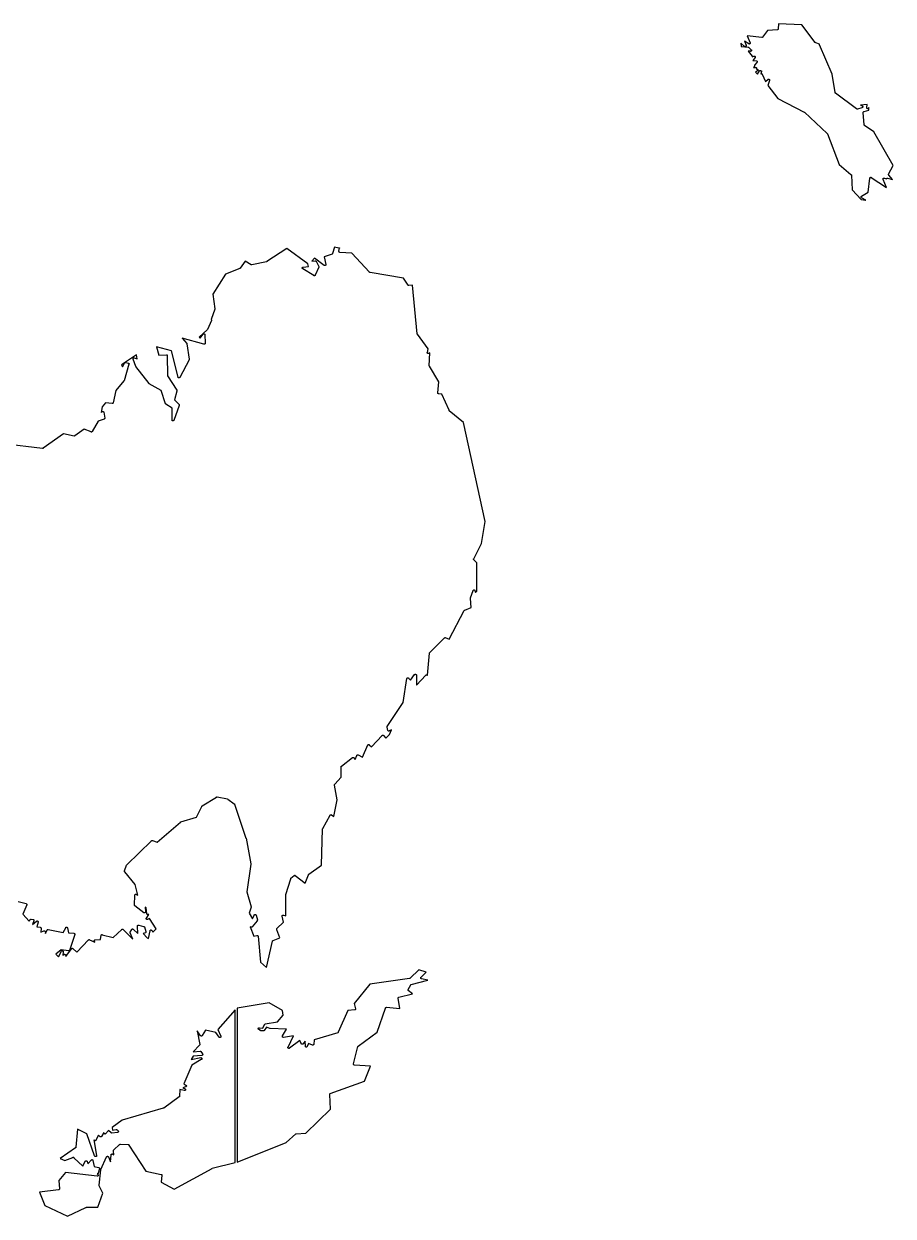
# Model space of a CAD drawing. Header units: metres. Extents: x 12 to 388, y 12 to 220.
# Drawn here: x 336 to 382, y 145.2 to 208.2 of the extents above; entities that cross this region are included whole.
import ezdxf

# ---------------------------------------------------------------- set-up
doc = ezdxf.new("R2010")
doc.units = ezdxf.units.M

msp = doc.modelspace()

# ---------------------------------------------------------------- linework, layer by layer
for points in [[(374.68, 206.43), (374.56, 206.27), (374.75, 206.25), (374.76, 206.25), (374.77, 206.25), (374.77, 206.24), (374.78, 206.24), (374.78, 206.23), (374.79, 206.23), (374.79, 206.22), (374.79, 206.21), (374.79, 206.2), (374.79, 206.19), (374.79, 206.18), (374.78, 206.17), (374.78, 206.16), (374.64, 206.03), (374.65, 206.02), (374.65, 206.01), (374.65, 206), (374.65, 205.99), (374.65, 205.98), (374.64, 205.97), (374.59, 205.91), (374.71, 205.91), (374.72, 205.91), (374.73, 205.91), (374.73, 205.9), (374.74, 205.9), (374.75, 205.89), (374.75, 205.88), (374.76, 205.87), (374.76, 205.86), (374.76, 205.85), (374.76, 205.84), (374.75, 205.84), (374.75, 205.83), (374.75, 205.82), (374.76, 205.82), (374.77, 205.82), (374.78, 205.82), (374.79, 205.82), (374.79, 205.81), (374.8, 205.81), (374.81, 205.81), (374.81, 205.8), (374.82, 205.8), (374.82, 205.79), (374.82, 205.78), (374.82, 205.77), (374.82, 205.76), (374.82, 205.75), (374.82, 205.74), (374.81, 205.74), (374.81, 205.73), (374.8, 205.73), (374.71, 205.65), (374.81, 205.55), (374.92, 205.72), (374.92, 205.73), (374.92, 205.74), (374.93, 205.74), (374.94, 205.74), (374.94, 205.75), (374.95, 205.75), (374.96, 205.75), (374.97, 205.75), (374.98, 205.75), (374.98, 205.74), (374.99, 205.74), (374.99, 205.73), (375, 205.73), (375, 205.72), (375.01, 205.72), (375.01, 205.71), (375.01, 205.7), (375.01, 205.69), (374.99, 205.57), (375, 205.57), (375.01, 205.58), (375.02, 205.58), (375.03, 205.57), (375.04, 205.57), (375.05, 205.57), (375.05, 205.56), (375.06, 205.56), (375.06, 205.55), (375.23, 205.17), (375.37, 205.28), (375.38, 205.29), (375.39, 205.29), (375.4, 205.29), (375.41, 205.29), (375.42, 205.28), (375.43, 205.28), (375.43, 205.27), (375.44, 205.27), (375.44, 205.26), (375.44, 205.25), (375.45, 205.25), (375.45, 205.24), (375.45, 205.23), (375.44, 205.22), (375.35, 204.95), (375.89, 204.26), (377.28, 203.54), (377.29, 203.54), (377.3, 203.54), (378.49, 202.41), (378.49, 202.4), (378.5, 202.4), (379.13, 200.77), (379.75, 200.25), (379.75, 200.24), (379.76, 200.24), (379.76, 200.23), (379.77, 200.22), (379.77, 200.21), (379.81, 199.43), (380.29, 198.92), (380.52, 198.89), (380.54, 198.89), (380.31, 199.01), (380.3, 199.02), (380.29, 199.03), (380.29, 199.04), (380.28, 199.05), (380.28, 199.06), (380.29, 199.07), (380.29, 199.08), (380.3, 199.09), (380.31, 199.1), (380.66, 199.31), (380.75, 200.05), (380.75, 200.06), (380.75, 200.07), (380.76, 200.07), (380.76, 200.08), (380.77, 200.09), (380.78, 200.09), (380.79, 200.1), (380.8, 200.1), (380.81, 200.1), (380.81, 200.09), (380.82, 200.09), (381.62, 199.56), (381.45, 199.99), (381.45, 200), (381.45, 200.01), (381.45, 200.02), (381.45, 200.03), (381.46, 200.04), (381.46, 200.05), (381.47, 200.05), (381.48, 200.06), (381.49, 200.06), (381.5, 200.06), (381.51, 200.06), (381.52, 200.06), (381.62, 200.01), (381.62, 200.02), (381.62, 200.03), (381.63, 200.03), (381.63, 200.04), (381.64, 200.04), (381.64, 200.05), (381.65, 200.05), (381.66, 200.05), (381.67, 200.05), (381.68, 200.05), (381.94, 199.99), (381.75, 200.21), (381.74, 200.22), (381.74, 200.23), (381.74, 200.24), (381.74, 200.25), (381.74, 200.26), (381.98, 200.72), (380.95, 202.51), (380.46, 202.84), (380.45, 202.85), (380.45, 202.86), (380.44, 202.86), (380.44, 202.87), (380.4, 203.52), (380.4, 203.53), (380.4, 203.54), (380.41, 203.55), (380.41, 203.56), (380.42, 203.56), (380.43, 203.57), (380.44, 203.57), (380.7, 203.65), (380.69, 203.78), (380.68, 203.75), (380.68, 203.74), (380.67, 203.74), (380.67, 203.73), (380.66, 203.73), (380.65, 203.73), (380.65, 203.72), (380.64, 203.72), (380.63, 203.72), (380.62, 203.72), (380.62, 203.73), (380.61, 203.73), (380.6, 203.73), (380.6, 203.74), (380.59, 203.74), (380.59, 203.75), (380.59, 203.76), (380.59, 203.77), (380.59, 203.78), (380.6, 203.95), (380.26, 203.91), (380.34, 203.87), (380.35, 203.86), (380.36, 203.85), (380.37, 203.84), (380.37, 203.83), (380.37, 203.82), (380.37, 203.81), (380.37, 203.8), (380.36, 203.8), (380.36, 203.79), (380.36, 203.78), (380.35, 203.78), (380.34, 203.78), (380.34, 203.77), (380.33, 203.77), (380.09, 203.7), (380.08, 203.7), (380.07, 203.7), (380.06, 203.7), (380.06, 203.71), (380.05, 203.71), (378.93, 204.55), (378.92, 204.55), (378.92, 204.56), (378.92, 204.57), (378.91, 204.57), (378.91, 204.58), (378.76, 205.55), (378.09, 207.1), (378.09, 207.11), (378.09, 207.12), (378.09, 207.13), (377.89, 207.2), (377.88, 207.21), (377.87, 207.21), (377.87, 207.22), (377.86, 207.22), (377.15, 208.15), (375.91, 208.21), (375.9, 207.94), (375.9, 207.93), (375.9, 207.92), (375.89, 207.91), (375.89, 207.9), (375.88, 207.9), (375.87, 207.9), (375.87, 207.89), (375.86, 207.89), (375.33, 207.85), (375.08, 207.5), (375.07, 207.5), (375.07, 207.49), (375.06, 207.49), (375.05, 207.49), (375.05, 207.48), (375.04, 207.48), (375.03, 207.48), (374.26, 207.57), (374.42, 207.21), (374.42, 207.2), (374.42, 207.19), (374.42, 207.18), (374.42, 207.17), (374.41, 207.17), (374.41, 207.16), (374.4, 207.15), (374.39, 207.15), (374.38, 207.14), (374.37, 207.14), (374.36, 207.14), (374.35, 207.15), (374.12, 207.3), (374.2, 207.08), (374.2, 207.07), (374.2, 207.06), (374.2, 207.05), (374.2, 207.04), (374.2, 207.03), (374.19, 207.03), (374.19, 207.02), (374.18, 207.02), (374.17, 207.02), (374.17, 207.01), (374.16, 207.01), (374.15, 207.01), (374.14, 207.01), (374.13, 207.02), (374.12, 207.02), (373.93, 207.18), (373.94, 207.02), (374.31, 206.98), (374.32, 206.98), (374.33, 206.97), (374.34, 206.97), (374.48, 206.84), (374.48, 206.83), (374.49, 206.83), (374.49, 206.82), (374.49, 206.81), (374.49, 206.8), (374.49, 206.79), (374.49, 206.78), (374.48, 206.78), (374.48, 206.77), (374.47, 206.77), (374.47, 206.76), (374.46, 206.76), (374.45, 206.76), (374.45, 206.75), (374.44, 206.75), (374.44, 206.76), (374.31, 206.77), (374.52, 206.51), (374.52, 206.5), (374.53, 206.5), (374.53, 206.49), (374.53, 206.48), (374.53, 206.47), (374.53, 206.46), (374.61, 206.5), (374.61, 206.51), (374.62, 206.51), (374.63, 206.51), (374.64, 206.51), (374.65, 206.51), (374.66, 206.51), (374.66, 206.5), (374.67, 206.5), (374.68, 206.49), (374.68, 206.48), (374.69, 206.47), (374.69, 206.46), (374.69, 206.45), (374.68, 206.45), (374.68, 206.44), (374.68, 206.43)], [(354.03, 152.31), (354.35, 153.11), (353.49, 153.17), (353.48, 153.17), (353.47, 153.18), (353.46, 153.18), (353.46, 153.19), (353.45, 153.19), (353.45, 153.2), (353.45, 153.21), (353.44, 153.21), (353.44, 153.22), (353.44, 153.23), (353.45, 153.23), (353.68, 154.14), (353.68, 154.15), (353.69, 154.15), (353.69, 154.16), (353.7, 154.17), (354.69, 154.9), (355.14, 156.18), (355.14, 156.19), (355.15, 156.19), (355.15, 156.2), (355.16, 156.2), (355.16, 156.21), (355.17, 156.21), (355.18, 156.22), (355.19, 156.22), (355.89, 156.16), (355.81, 156.7), (355.81, 156.71), (355.81, 156.72), (355.81, 156.73), (355.82, 156.73), (355.82, 156.74), (355.83, 156.74), (355.83, 156.75), (355.84, 156.75), (355.85, 156.75), (356.57, 156.93), (356.34, 157.11), (356.33, 157.12), (356.33, 157.13), (356.33, 157.14), (356.33, 157.15), (356.33, 157.16), (356.33, 157.17), (356.47, 157.41), (356.48, 157.41), (356.48, 157.42), (356.49, 157.42), (356.5, 157.43), (357.37, 157.65), (357.04, 157.73), (357.03, 157.73), (357.02, 157.73), (357.02, 157.74), (357.01, 157.74), (357.01, 157.75), (357, 157.76), (357, 157.77), (357, 157.78), (357, 157.79), (357, 157.8), (357.01, 157.8), (357.01, 157.81), (357.02, 157.81), (357.29, 158.07), (356.9, 158.2), (356.44, 157.76), (356.43, 157.75), (356.42, 157.75), (356.42, 157.74), (356.41, 157.74), (354.31, 157.44), (353.48, 156.42), (353.56, 156.14), (353.56, 156.13), (353.56, 156.12), (353.56, 156.11), (353.55, 156.11), (353.55, 156.1), (353.54, 156.09), (353.53, 156.09), (353.53, 156.08), (353.52, 156.08), (353.51, 156.08), (353.15, 156.05), (352.64, 154.9), (352.64, 154.89), (352.63, 154.89), (352.63, 154.88), (352.62, 154.88), (352.62, 154.87), (352.61, 154.87), (351.36, 154.5), (351.34, 154.26), (351.34, 154.25), (351.33, 154.24), (351.33, 154.23), (351.32, 154.23), (351.32, 154.22), (351.31, 154.22), (351.3, 154.22), (351.29, 154.22), (351.28, 154.22), (351.27, 154.22), (351.06, 154.31), (350.99, 154.15), (350.99, 154.14), (350.98, 154.14), (350.98, 154.13), (350.97, 154.13), (350.96, 154.12), (350.95, 154.12), (350.94, 154.12), (350.93, 154.12), (350.93, 154.13), (350.92, 154.13), (350.91, 154.13), (350.91, 154.14), (350.9, 154.14), (350.9, 154.15), (350.9, 154.16), (350.9, 154.17), (350.89, 154.43), (350.76, 154.28), (350.75, 154.28), (350.75, 154.27), (350.74, 154.27), (350.73, 154.27), (350.72, 154.27), (350.71, 154.27), (350.7, 154.27), (350.7, 154.28), (350.69, 154.28), (350.69, 154.29), (350.68, 154.29), (350.68, 154.3), (350.6, 154.47), (350.06, 154.06), (350.05, 154.05), (350.04, 154.05), (350.03, 154.05), (350.02, 154.05), (350.01, 154.05), (350.01, 154.06), (350, 154.06), (349.99, 154.07), (349.99, 154.08), (349.98, 154.08), (349.98, 154.09), (349.98, 154.1), (349.98, 154.11), (349.98, 154.12), (349.99, 154.12), (350.27, 154.71), (349.74, 154.63), (349.73, 154.63), (349.72, 154.63), (349.71, 154.64), (349.7, 154.64), (349.7, 154.65), (349.69, 154.66), (349.69, 154.67), (349.69, 154.68), (349.69, 154.69), (349.69, 154.7), (349.69, 154.71), (349.91, 155.07), (349.04, 155.1), (349.03, 155.1), (349.02, 155.1), (348.85, 155.17), (348.73, 155), (348.73, 154.99), (348.72, 154.99), (348.72, 154.98), (348.71, 154.98), (348.7, 154.98), (348.69, 154.98), (348.68, 154.98), (348.54, 154.98), (348.53, 154.98), (348.53, 154.99), (348.52, 154.99), (348.44, 155.05), (348.43, 155.05), (348.42, 155.06), (348.42, 155.07), (348.41, 155.08), (348.41, 155.09), (348.41, 155.1), (348.42, 155.1), (348.42, 155.11), (348.42, 155.12), (348.43, 155.12), (348.43, 155.13), (348.44, 155.13), (348.44, 155.14), (348.45, 155.14), (348.46, 155.14), (348.47, 155.14), (348.65, 155.11), (348.74, 155.31), (348.74, 155.32), (348.75, 155.32), (348.75, 155.33), (348.76, 155.33), (348.77, 155.33), (348.77, 155.34), (349.43, 155.45), (349.72, 155.81), (349.7, 156.05), (348.98, 156.45), (347.29, 156.18), (347.3, 148.04), (349.88, 149.07), (350.39, 149.53), (350.4, 149.53), (350.4, 149.54), (350.41, 149.54), (350.42, 149.54), (350.92, 149.56), (352.23, 150.83), (352.19, 151.61), (352.19, 151.62), (352.19, 151.63), (352.19, 151.64), (352.2, 151.64), (352.2, 151.65), (352.21, 151.65), (352.22, 151.65), (352.22, 151.66), (354.03, 152.31)], [(338.21, 147.49), (337.86, 147.06), (337.9, 146.63), (337.9, 146.62), (337.9, 146.61), (337.89, 146.61), (337.89, 146.6), (337.89, 146.59), (337.88, 146.59), (337.87, 146.58), (337.86, 146.58), (337.85, 146.58), (336.84, 146.45), (337.12, 145.75), (338.32, 145.18), (339.3, 145.64), (339.31, 145.64), (339.31, 145.65), (339.32, 145.65), (339.92, 145.66), (340.2, 146.39), (340, 146.79), (340, 146.8), (340, 146.81), (340.08, 147.62), (340.08, 147.63), (340.08, 147.64), (340.39, 148.32), (340.4, 148.32), (340.4, 148.33), (340.41, 148.34), (340.42, 148.34), (340.42, 148.35), (340.43, 148.35), (340.44, 148.35), (340.45, 148.35), (340.46, 148.35), (340.46, 148.34), (340.47, 148.34), (340.48, 148.33), (340.48, 148.32), (340.49, 148.32), (340.6, 148.05), (340.64, 148.43), (340.64, 148.44), (340.64, 148.45), (340.65, 148.45), (340.65, 148.46), (340.66, 148.46), (340.67, 148.47), (340.68, 148.47), (340.69, 148.47), (340.7, 148.47), (340.71, 148.47), (340.78, 148.43), (340.76, 148.64), (340.76, 148.65), (340.76, 148.66), (340.77, 148.67), (340.77, 148.68), (340.78, 148.68), (341.08, 148.97), (341.09, 148.97), (341.09, 148.98), (341.1, 148.98), (341.11, 148.98), (341.12, 148.98), (341.53, 148.96), (341.54, 148.96), (341.55, 148.96), (341.56, 148.96), (341.56, 148.95), (341.57, 148.95), (341.57, 148.94), (342.47, 147.55), (343.28, 147.39), (343.29, 147.39), (343.3, 147.39), (343.31, 147.38), (343.32, 147.37), (343.32, 147.36), (343.32, 147.35), (343.33, 147.35), (343.33, 147.34), (343.32, 147.34), (343.27, 146.98), (343.97, 146.6), (345.97, 147.7), (345.98, 147.71), (347.19, 148.01), (347.19, 156.09), (346.27, 155.05), (346.43, 154.69), (346.43, 154.68), (346.43, 154.67), (346.43, 154.66), (346.43, 154.65), (346.43, 154.64), (346.42, 154.64), (346.42, 154.63), (346.41, 154.63), (346.4, 154.62), (346.39, 154.62), (346.38, 154.62), (346.37, 154.62), (346.36, 154.62), (346.35, 154.62), (346.35, 154.63), (346.34, 154.63), (346.34, 154.64), (346.16, 154.89), (345.62, 155.01), (345.45, 154.73), (345.44, 154.72), (345.44, 154.71), (345.43, 154.71), (345.42, 154.7), (345.41, 154.7), (345.4, 154.7), (345.39, 154.7), (345.38, 154.71), (345.37, 154.71), (345.37, 154.72), (345.36, 154.72), (345.18, 154.97), (345.32, 154.26), (345.32, 154.25), (345.32, 154.24), (345.32, 154.23), (345.31, 154.22), (344.96, 153.86), (345.34, 153.9), (345.35, 153.9), (345.36, 153.9), (345.37, 153.89), (345.38, 153.89), (345.38, 153.88), (345.47, 153.76), (345.48, 153.75), (345.48, 153.74), (345.48, 153.73), (345.48, 153.72), (345.47, 153.71), (345.47, 153.7), (345.46, 153.7), (345.46, 153.69), (345.45, 153.69), (345.44, 153.69), (345.44, 153.68), (345.43, 153.68), (344.96, 153.64), (344.86, 153.46), (345.37, 153.56), (345.38, 153.56), (345.39, 153.56), (345.4, 153.55), (345.41, 153.55), (345.41, 153.54), (345.42, 153.54), (345.42, 153.53), (345.43, 153.53), (345.43, 153.52), (345.43, 153.51), (345.43, 153.5), (345.43, 153.49), (345.42, 153.49), (345.42, 153.48), (345.42, 153.47), (345.41, 153.47), (345.4, 153.46), (344.9, 153.16), (344.47, 152.18), (344.58, 152.11), (344.59, 152.1), (344.6, 152.09), (344.6, 152.08), (344.6, 152.07), (344.61, 152.07), (344.61, 152.06), (344.6, 152.05), (344.6, 152.04), (344.59, 152.03), (344.58, 152.02), (344.57, 152.02), (344.42, 151.97), (344.54, 151.91), (344.54, 151.9), (344.55, 151.9), (344.55, 151.89), (344.56, 151.89), (344.56, 151.88), (344.56, 151.87), (344.56, 151.86), (344.56, 151.85), (344.56, 151.84), (344.55, 151.84), (344.55, 151.83), (344.54, 151.83), (344.54, 151.82), (344.53, 151.82), (344.52, 151.82), (344.51, 151.82), (344.5, 151.82), (344.26, 151.87), (344.25, 151.52), (344.25, 151.51), (344.24, 151.5), (344.24, 151.49), (344.23, 151.48), (343.41, 150.88), (343.4, 150.88), (343.39, 150.88), (341.22, 150.26), (340.69, 149.87), (340.71, 149.73), (340.9, 149.76), (340.91, 149.76), (340.92, 149.76), (340.93, 149.76), (340.94, 149.76), (340.94, 149.75), (340.95, 149.75), (341, 149.69), (341.01, 149.69), (341.01, 149.68), (341.01, 149.67), (341.02, 149.67), (341.02, 149.66), (341.02, 149.65), (341.01, 149.65), (341.01, 149.64), (341.01, 149.63), (341, 149.62), (340.99, 149.62), (340.99, 149.61), (340.98, 149.61), (340.97, 149.61), (340.67, 149.57), (340.66, 149.57), (340.65, 149.57), (340.65, 149.58), (340.64, 149.58), (340.63, 149.58), (340.63, 149.59), (340.5, 149.7), (340.34, 149.54), (340.34, 149.53), (340.33, 149.53), (340.32, 149.53), (340.31, 149.52), (340.3, 149.52), (340.29, 149.52), (340.29, 149.53), (340.28, 149.53), (340.27, 149.53), (340.27, 149.54), (340.26, 149.55), (340.26, 149.56), (340.25, 149.56), (340.25, 149.57), (340.25, 149.6), (340.13, 149.39), (340.13, 149.38), (340.12, 149.38), (340.12, 149.37), (340.11, 149.37), (340.1, 149.37), (340.09, 149.37), (340.08, 149.37), (340.07, 149.37), (340.06, 149.37), (340.06, 149.38), (340.05, 149.38), (339.96, 149.47), (339.83, 149.2), (339.83, 149.19), (339.82, 149.19), (339.82, 149.18), (339.81, 149.18), (339.8, 149.17), (339.79, 149.17), (339.78, 149.17), (339.77, 149.17), (339.77, 149.18), (339.76, 149.18), (339.72, 149.21), (339.86, 148.38), (339.86, 148.37), (339.86, 148.36), (339.85, 148.35), (339.85, 148.34), (339.84, 148.34), (339.84, 148.33), (339.83, 148.33), (339.82, 148.33), (339.81, 148.33), (339.8, 148.33), (339.79, 148.33), (339.78, 148.33), (339.78, 148.34), (339.77, 148.34), (339.77, 148.35), (339.76, 148.36), (339.34, 149.53), (338.86, 149.77), (338.76, 148.83), (338.76, 148.82), (338.76, 148.81), (338.76, 148.8), (338.75, 148.8), (338.75, 148.79), (338.74, 148.79), (337.93, 148.22), (338.19, 148.12), (338.61, 148.28), (338.61, 148.29), (338.62, 148.29), (338.63, 148.29), (338.64, 148.29), (338.65, 148.28), (338.66, 148.28), (338.66, 148.27), (339.14, 147.82), (339.26, 148.09), (339.27, 148.09), (339.27, 148.1), (339.28, 148.1), (339.28, 148.11), (339.29, 148.11), (339.3, 148.11), (339.31, 148.11), (339.32, 148.11), (339.33, 148.11), (339.34, 148.11), (339.34, 148.1), (339.35, 148.1), (339.35, 148.09), (339.36, 148.08), (339.4, 147.94), (339.59, 148.15), (339.59, 148.16), (339.6, 148.16), (339.61, 148.16), (339.62, 148.17), (339.63, 148.17), (339.64, 148.16), (339.65, 148.16), (339.66, 148.15), (339.67, 148.14), (339.67, 148.13), (339.73, 147.8), (339.97, 147.75), (339.98, 147.75), (339.99, 147.74), (340, 147.73), (340.01, 147.72), (340.01, 147.71), (340.01, 147.7), (340.01, 147.69), (339.95, 147.45), (339.95, 147.44), (339.94, 147.44), (339.94, 147.43), (339.93, 147.43), (339.93, 147.42), (339.92, 147.42), (339.91, 147.42), (339.9, 147.42), (339.93, 147.38), (339.94, 147.37), (339.94, 147.36), (339.94, 147.35), (339.94, 147.34), (339.94, 147.33), (339.94, 147.32), (339.93, 147.32), (339.93, 147.31), (339.92, 147.31), (339.92, 147.3), (339.91, 147.3), (339.9, 147.3), (339.89, 147.3), (338.21, 147.49)]]:
    msp.add_lwpolyline(points, close=True)
msp.add_lwpolyline([(335.71, 161.81), (336.14, 161.7), (336.14, 161.69), (336.15, 161.69), (336.16, 161.69), (336.16, 161.68), (336.17, 161.68), (336.17, 161.67), (336.17, 161.66), (336.17, 161.65), (336.17, 161.64), (336.17, 161.63), (335.97, 161.14), (336.3, 160.77), (336.35, 160.85), (336.35, 160.86), (336.36, 160.86), (336.36, 160.87), (336.37, 160.87), (336.38, 160.88), (336.39, 160.88), (336.4, 160.88), (336.51, 160.87), (336.52, 160.86), (336.53, 160.86), (336.54, 160.85), (336.54, 160.84), (336.55, 160.84), (336.55, 160.83), (336.55, 160.82), (336.55, 160.81), (336.55, 160.8), (336.48, 160.59), (336.68, 160.78), (336.69, 160.78), (336.7, 160.78), (336.7, 160.79), (336.71, 160.79), (336.72, 160.79), (336.73, 160.79), (336.74, 160.78), (336.75, 160.78), (336.75, 160.77), (336.76, 160.77), (336.76, 160.76), (336.77, 160.75), (336.77, 160.74), (336.77, 160.73), (336.7, 160.47), (336.88, 160.45), (336.89, 160.45), (336.89, 160.44), (336.9, 160.44), (336.91, 160.44), (336.91, 160.43), (336.92, 160.43), (336.92, 160.42), (336.92, 160.41), (336.93, 160.4), (336.93, 160.39), (336.91, 160.19), (337.07, 160.27), (337.08, 160.27), (337.09, 160.27), (337.1, 160.27), (337.11, 160.27), (337.12, 160.26), (337.13, 160.26), (337.13, 160.25), (337.14, 160.24), (337.14, 160.23), (337.16, 160.13), (337.25, 160.31), (337.25, 160.32), (337.26, 160.33), (337.27, 160.33), (337.27, 160.34), (337.28, 160.34), (337.29, 160.34), (337.3, 160.34), (338.1, 160.18), (338.23, 160.43), (338.23, 160.44), (338.24, 160.44), (338.24, 160.45), (338.25, 160.45), (338.26, 160.45), (338.27, 160.46), (338.28, 160.46), (338.29, 160.45), (338.3, 160.45), (338.3, 160.44), (338.31, 160.44), (338.31, 160.43), (338.32, 160.43), (338.32, 160.42), (338.37, 160.16), (338.66, 160.14), (338.67, 160.14), (338.68, 160.14), (338.68, 160.13), (338.69, 160.13), (338.69, 160.12), (338.7, 160.12), (338.7, 160.11), (338.71, 160.1), (338.71, 160.09), (338.71, 160.08), (338.71, 160.07), (338.43, 159.23), (338.43, 159.22), (338.42, 159.22), (338.42, 159.21), (338.41, 159.21), (338.41, 159.2), (338.4, 159.2), (338.39, 159.2), (338.38, 159.2), (337.99, 159.25), (337.7, 159.03), (337.84, 158.89), (338.01, 159.18), (338.01, 159.19), (338.02, 159.2), (338.03, 159.2), (338.03, 159.21), (338.04, 159.21), (338.05, 159.21), (338.06, 159.21), (338.07, 159.2), (338.08, 159.2), (338.08, 159.19), (338.09, 159.19), (338.09, 159.18), (338.1, 159.18), (338.1, 159.17), (338.1, 159.16), (338.1, 159.15), (338.08, 158.96), (338.13, 159.01), (338.13, 159.02), (338.14, 159.02), (338.14, 159.03), (338.15, 159.03), (338.16, 159.03), (338.17, 159.03), (338.18, 159.03), (338.19, 159.03), (338.19, 159.02), (338.2, 159.02), (338.2, 159.01), (338.21, 159.01), (338.21, 159), (338.24, 158.91), (338.53, 159.32), (338.54, 159.32), (338.54, 159.33), (338.55, 159.33), (338.55, 159.34), (338.56, 159.34), (338.57, 159.34), (338.58, 159.34), (338.59, 159.34), (338.59, 159.33), (338.6, 159.33), (338.82, 159.13), (339.43, 159.78), (339.44, 159.79), (339.45, 159.79), (339.46, 159.79), (339.46, 159.8), (339.47, 159.8), (339.48, 159.79), (339.49, 159.79), (339.77, 159.66), (339.75, 159.71), (339.74, 159.72), (339.74, 159.73), (339.74, 159.74), (339.74, 159.75), (339.75, 159.75), (339.75, 159.76), (339.76, 159.77), (339.77, 159.78), (339.78, 159.78), (339.79, 159.78), (340.06, 159.81), (340.1, 160.03), (340.1, 160.04), (340.11, 160.04), (340.11, 160.05), (340.12, 160.05), (340.12, 160.06), (340.13, 160.06), (340.14, 160.07), (340.15, 160.07), (340.16, 160.07), (340.16, 160.06), (340.74, 159.91), (341.19, 160.34), (341.2, 160.34), (341.2, 160.35), (341.21, 160.35), (341.22, 160.35), (341.23, 160.35), (341.24, 160.35), (341.25, 160.35), (341.26, 160.34), (341.78, 159.83), (341.64, 160.16), (341.63, 160.16), (341.63, 160.17), (341.63, 160.18), (341.63, 160.19), (341.63, 160.2), (341.64, 160.2), (341.72, 160.34), (341.72, 160.35), (341.73, 160.35), (341.73, 160.36), (341.74, 160.36), (341.75, 160.36), (341.75, 160.37), (341.76, 160.37), (341.77, 160.37), (341.78, 160.37), (341.78, 160.36), (341.79, 160.36), (341.8, 160.36), (341.8, 160.35), (342.05, 160.12), (342.03, 160.51), (342.03, 160.52), (342.03, 160.53), (342.03, 160.54), (342.04, 160.54), (342.04, 160.55), (342.05, 160.55), (342.05, 160.56), (342.06, 160.56), (342.07, 160.56), (342.07, 160.57), (342.08, 160.57), (342.09, 160.57), (342.09, 160.56), (342.35, 160.5), (342.36, 160.5), (342.37, 160.49), (342.38, 160.49), (342.38, 160.48), (342.39, 160.47), (342.47, 160.22), (342.47, 160.21), (342.47, 160.2), (342.47, 160.19), (342.47, 160.18), (342.46, 160.17), (342.45, 160.16), (342.44, 160.16), (342.32, 160.12), (342.54, 159.89), (342.61, 159.86), (342.69, 160.27), (342.69, 160.28), (342.7, 160.28), (342.7, 160.29), (342.71, 160.3), (342.72, 160.3), (342.73, 160.31), (342.74, 160.31), (342.75, 160.31), (342.75, 160.3), (342.76, 160.3), (342.77, 160.3), (342.77, 160.29), (342.78, 160.29), (342.84, 160.2), (343.01, 160.37), (342.66, 160.92), (342.56, 160.87), (342.55, 160.86), (342.54, 160.86), (342.53, 160.86), (342.52, 160.86), (342.52, 160.87), (342.51, 160.87), (342.5, 160.87), (342.5, 160.88), (342.49, 160.89), (342.49, 160.9), (342.49, 160.91), (342.49, 160.92), (342.49, 160.93), (342.49, 160.94), (342.5, 160.94), (342.62, 161.13), (342.57, 161.12), (342.56, 161.12), (342.55, 161.12), (342.54, 161.12), (342.54, 161.13), (342.53, 161.13), (342.53, 161.14), (342.52, 161.14), (342.52, 161.15), (342.52, 161.16), (342.51, 161.16), (342.51, 161.17), (342.49, 161.48), (342.43, 161.51), (342.44, 161.26), (342.44, 161.25), (342.44, 161.24), (342.43, 161.24), (342.43, 161.23), (342.43, 161.22), (342.42, 161.22), (342.41, 161.22), (342.41, 161.21), (342.4, 161.21), (342.39, 161.21), (342.38, 161.21), (342.37, 161.21), (342.37, 161.22), (342.36, 161.22), (341.89, 161.58), (341.89, 161.59), (341.88, 161.59), (341.88, 161.6), (341.87, 161.61), (341.87, 161.62), (341.89, 162.15), (341.89, 162.16), (341.89, 162.17), (341.9, 162.17), (341.9, 162.18), (341.91, 162.19), (341.92, 162.2), (341.93, 162.2), (341.94, 162.2), (341.95, 162.2), (341.96, 162.2), (342.05, 162.15), (341.9, 162.72), (341.35, 163.39), (341.34, 163.39), (341.34, 163.4), (341.34, 163.41), (341.33, 163.41), (341.33, 163.42), (341.34, 163.43), (341.34, 163.44), (341.44, 163.73), (341.45, 163.73), (341.45, 163.74), (341.46, 163.75), (342.76, 165.02), (342.76, 165.03), (342.77, 165.03), (342.77, 165.04), (342.78, 165.04), (342.79, 165.04), (342.8, 165.04), (342.81, 165.04), (343.07, 164.95), (344.29, 166.01), (344.3, 166.02), (344.31, 166.02), (345.15, 166.28), (345.42, 166.84), (345.42, 166.85), (345.43, 166.86), (345.44, 166.87), (346.2, 167.33), (346.2, 167.34), (346.21, 167.34), (346.22, 167.34), (346.23, 167.34), (346.78, 167.24), (346.79, 167.24), (346.79, 167.23), (346.8, 167.23), (347.13, 166.98), (347.14, 166.98), (347.15, 166.97), (347.15, 166.96), (347.76, 165.17), (347.77, 165.16), (348.01, 163.8), (348.01, 163.79), (347.81, 162.32), (348.04, 161.54), (348.04, 161.53), (348.04, 161.52), (348.04, 161.51), (347.93, 161.19), (348.11, 160.89), (348.2, 161.1), (348.2, 161.11), (348.21, 161.11), (348.21, 161.12), (348.22, 161.12), (348.22, 161.13), (348.23, 161.13), (348.24, 161.13), (348.25, 161.13), (348.26, 161.13), (348.27, 161.13), (348.28, 161.13), (348.28, 161.12), (348.29, 161.12), (348.29, 161.11), (348.29, 161.1), (348.3, 161.1), (348.37, 160.85), (348.37, 160.84), (348.37, 160.83), (348.37, 160.82), (348.36, 160.81), (348.36, 160.8), (348.08, 160.47), (348.08, 160.46), (348.07, 160.46), (348.06, 160.46), (348.06, 160.45), (348.05, 160.45), (348.04, 160.45), (348.03, 160.45), (348.02, 160.46), (347.98, 160.48), (348.17, 159.98), (348.34, 160.02), (348.35, 160.02), (348.36, 160.02), (348.37, 160.02), (348.37, 160.01), (348.38, 160.01), (348.38, 160), (348.39, 160), (348.39, 159.99), (348.39, 159.98), (348.4, 159.98), (348.52, 158.6), (348.85, 158.33), (349.16, 159.72), (349.17, 159.73), (349.17, 159.74), (349.18, 159.74), (349.18, 159.75), (349.19, 159.75), (349.19, 159.76), (349.55, 159.9), (349.39, 160.32), (349.39, 160.33), (349.39, 160.34), (349.39, 160.35), (349.39, 160.36), (349.39, 160.37), (349.4, 160.37), (349.4, 160.38), (349.75, 160.72), (349.68, 161.04), (349.68, 161.05), (349.68, 161.06), (349.68, 161.07), (349.69, 161.07), (349.69, 161.08), (349.7, 161.09), (349.71, 161.09), (349.72, 161.1), (349.73, 161.1), (349.74, 161.1), (349.75, 161.1), (349.87, 161.06), (349.86, 162.17), (349.86, 162.18), (350.13, 163.02), (350.13, 163.03), (350.13, 163.04), (350.14, 163.04), (350.31, 163.19), (350.32, 163.19), (350.33, 163.2), (350.34, 163.2), (350.35, 163.2), (350.36, 163.19), (350.37, 163.19), (350.89, 162.78), (351.06, 163.22), (351.06, 163.23), (351.07, 163.23), (351.07, 163.24), (351.08, 163.25), (351.76, 163.73), (351.81, 165.65), (351.81, 165.66), (351.82, 165.66), (351.82, 165.67), (352.21, 166.38), (352.21, 166.39), (352.22, 166.39), (352.23, 166.4), (352.24, 166.4), (352.25, 166.4), (352.25, 166.41), (352.26, 166.4), (352.27, 166.4), (352.28, 166.4), (352.28, 166.39), (352.41, 166.3), (352.59, 167.19), (352.45, 167.97), (352.45, 167.98), (352.45, 167.99), (352.45, 168), (352.46, 168.01), (352.46, 168.02), (352.79, 168.38), (352.79, 168.93), (352.79, 168.94), (352.79, 168.95), (352.8, 168.96), (352.81, 168.97), (353.4, 169.42), (353.41, 169.42), (353.42, 169.43), (353.43, 169.43), (353.44, 169.43), (353.45, 169.43), (353.46, 169.42), (353.47, 169.42), (353.47, 169.41), (353.54, 169.32), (353.63, 169.54), (353.63, 169.55), (353.64, 169.55), (353.64, 169.56), (353.65, 169.56), (353.66, 169.57), (353.67, 169.57), (353.68, 169.57), (353.69, 169.57), (353.7, 169.56), (353.93, 169.45), (354.2, 170.09), (354.21, 170.09), (354.21, 170.1), (354.22, 170.11), (354.23, 170.11), (354.24, 170.12), (354.25, 170.12), (354.26, 170.11), (354.27, 170.11), (354.28, 170.11), (354.28, 170.1), (354.39, 169.99), (354.96, 170.59), (354.97, 170.59), (354.97, 170.6), (354.98, 170.6), (354.99, 170.6), (355, 170.6), (355.01, 170.6), (355.02, 170.6), (355.03, 170.59), (355.04, 170.59), (355.16, 170.44), (355.35, 170.64), (355.46, 170.89), (355.33, 170.83), (355.33, 170.82), (355.32, 170.82), (355.31, 170.82), (355.3, 170.82), (355.29, 170.82), (355.28, 170.83), (355.27, 170.84), (355.26, 170.85), (355.26, 170.86), (355.22, 171.03), (355.22, 171.04), (355.22, 171.05), (355.22, 171.06), (355.22, 171.07), (355.23, 171.07), (356.08, 172.34), (356.27, 173.6), (356.27, 173.61), (356.28, 173.62), (356.28, 173.63), (356.29, 173.63), (356.3, 173.64), (356.31, 173.64), (356.32, 173.64), (356.33, 173.64), (356.33, 173.63), (356.34, 173.63), (356.35, 173.63), (356.35, 173.62), (356.46, 173.51), (356.67, 173.82), (356.68, 173.82), (356.68, 173.83), (356.69, 173.83), (356.7, 173.84), (356.71, 173.84), (356.72, 173.84), (356.73, 173.84), (356.74, 173.83), (356.75, 173.83), (356.75, 173.82), (356.76, 173.82), (356.76, 173.81), (356.76, 173.8), (356.77, 173.79), (356.77, 173.25), (357.27, 173.78), (357.28, 173.79), (357.29, 173.79), (357.3, 173.79), (357.31, 173.79), (357.32, 173.79), (357.33, 173.79), (357.33, 173.78), (357.34, 173.78), (357.34, 173.77), (357.35, 173.77), (357.47, 174.94), (357.47, 174.95), (357.47, 174.96), (357.48, 174.97), (357.48, 174.98), (358.25, 175.75), (358.25, 175.76), (358.26, 175.76), (358.27, 175.76), (358.27, 175.77), (358.28, 175.77), (358.29, 175.77), (358.3, 175.77), (358.5, 175.69), (359.3, 177.2), (359.31, 177.21), (359.32, 177.22), (359.33, 177.22), (359.66, 177.36), (359.63, 177.84), (359.63, 177.85), (359.63, 177.86), (359.78, 178.26), (359.78, 178.27), (359.79, 178.28), (359.8, 178.29), (359.81, 178.29), (359.82, 178.29), (359.83, 178.29), (359.84, 178.29), (359.85, 178.29), (359.85, 178.28), (359.86, 178.28), (359.86, 178.27), (359.87, 178.27), (359.87, 178.26), (359.87, 178.25), (359.89, 178.14), (359.96, 178.22), (359.97, 179.72), (359.81, 179.87), (359.8, 179.87), (359.8, 179.88), (359.79, 179.89), (359.79, 179.9), (359.79, 179.91), (359.79, 179.92), (359.8, 179.93), (360.22, 180.74), (360.41, 181.91), (359.27, 187.13), (358.51, 187.76), (358.5, 187.77), (358.5, 187.78), (358.12, 188.64), (357.95, 188.65), (357.94, 188.65), (357.93, 188.65), (357.93, 188.66), (357.92, 188.66), (357.92, 188.67), (357.91, 188.67), (357.91, 188.68), (357.9, 188.69), (357.9, 188.7), (357.9, 188.71), (357.95, 189.28), (357.46, 190.12), (357.46, 190.13), (357.45, 190.13), (357.45, 190.14), (357.49, 190.82), (357.41, 190.78), (357.4, 190.78), (357.4, 190.77), (357.39, 190.77), (357.39, 190.78), (357.38, 190.78), (357.37, 190.78), (357.36, 190.79), (357.35, 190.8), (357.35, 190.81), (357.34, 190.81), (357.34, 190.82), (357.34, 190.83), (357.35, 190.84), (357.4, 191.03), (356.83, 191.8), (356.82, 191.8), (356.82, 191.81), (356.82, 191.82), (356.82, 191.83), (356.57, 194.39), (356.38, 194.37), (356.37, 194.37), (356.36, 194.37), (356.36, 194.38), (356.35, 194.38), (356.34, 194.38), (356.34, 194.39), (356.33, 194.39), (356.33, 194.4), (356.09, 194.77), (354.32, 195.06), (354.31, 195.06), (354.3, 195.06), (354.3, 195.07), (354.29, 195.07), (354.29, 195.08), (353.35, 196.09), (352.72, 196.13), (352.71, 196.13), (352.7, 196.14), (352.69, 196.14), (352.69, 196.15), (352.68, 196.15), (352.68, 196.16), (352.67, 196.17), (352.67, 196.18), (352.67, 196.19), (352.71, 196.37), (352.7, 196.36), (352.69, 196.36), (352.68, 196.36), (352.67, 196.36), (352.44, 196.41), (352.34, 196.07), (352.33, 196.06), (352.33, 196.05), (352.32, 196.05), (352.32, 196.04), (352.31, 196.04), (351.89, 195.89), (351.98, 195.49), (351.98, 195.48), (351.98, 195.47), (351.98, 195.46), (351.97, 195.45), (351.97, 195.44), (351.96, 195.44), (351.96, 195.43), (351.95, 195.43), (351.94, 195.43), (351.93, 195.43), (351.92, 195.43), (351.91, 195.43), (351.9, 195.43), (351.39, 195.82), (351.24, 195.67), (351.42, 195.68), (351.43, 195.68), (351.44, 195.68), (351.45, 195.68), (351.45, 195.67), (351.46, 195.67), (351.47, 195.66), (351.61, 195.39), (351.62, 195.38), (351.62, 195.37), (351.62, 195.36), (351.62, 195.35), (351.61, 195.34), (351.42, 194.92), (351.42, 194.91), (351.41, 194.9), (351.4, 194.89), (351.39, 194.89), (351.38, 194.89), (351.37, 194.89), (351.36, 194.89), (351.35, 194.89), (351.35, 194.9), (350.76, 195.26), (350.76, 195.27), (350.75, 195.27), (350.75, 195.28), (350.74, 195.28), (350.74, 195.29), (350.74, 195.3), (350.74, 195.31), (350.74, 195.32), (350.75, 195.33), (350.75, 195.34), (350.76, 195.34), (350.76, 195.35), (350.77, 195.35), (350.78, 195.35), (351.07, 195.39), (351.04, 195.52), (349.92, 196.33), (348.86, 195.64), (348.86, 195.63), (348.85, 195.63), (348.07, 195.47), (348.06, 195.47), (348.05, 195.47), (348.04, 195.47), (347.71, 195.66), (347.45, 195.29), (347.44, 195.29), (347.44, 195.28), (347.43, 195.28), (347.43, 195.27), (346.67, 194.97), (346, 193.92), (346.12, 193.15), (346.12, 193.14), (346.12, 193.13), (346.12, 193.12), (345.92, 192.58), (345.93, 192.57), (345.93, 192.56), (345.93, 192.55), (345.93, 192.54), (345.93, 192.53), (345.72, 192.05), (345.71, 192.04), (345.29, 191.65), (345.34, 191.59), (345.49, 191.8), (345.49, 191.81), (345.5, 191.81), (345.5, 191.82), (345.51, 191.82), (345.52, 191.82), (345.53, 191.82), (345.54, 191.82), (345.55, 191.82), (345.56, 191.82), (345.56, 191.81), (345.57, 191.81), (345.57, 191.8), (345.58, 191.8), (345.58, 191.79), (345.58, 191.78), (345.61, 191.33), (345.61, 191.32), (345.6, 191.31), (345.6, 191.3), (345.59, 191.29), (345.58, 191.28), (345.57, 191.28), (345.56, 191.28), (345.55, 191.28), (345.54, 191.28), (344.39, 191.59), (344.63, 191.31), (344.63, 191.3), (344.64, 191.3), (344.64, 191.29), (344.76, 190.48), (344.76, 190.47), (344.76, 190.46), (344.75, 190.46), (344.75, 190.45), (344.26, 189.52), (344.25, 189.51), (344.24, 189.5), (344.23, 189.5), (344.23, 189.49), (344.22, 189.49), (344.21, 189.49), (344.2, 189.5), (344.19, 189.5), (344.18, 189.5), (344.18, 189.51), (344.17, 189.51), (344.17, 189.52), (344.17, 189.53), (343.83, 190.93), (343.03, 191.14), (343.15, 190.7), (343.55, 190.72), (343.56, 190.72), (343.57, 190.72), (343.58, 190.71), (343.59, 190.71), (343.59, 190.7), (343.6, 190.7), (343.6, 190.69), (343.6, 190.68), (343.6, 190.67), (343.61, 189.6), (344.1, 188.84), (344.11, 188.84), (344.11, 188.83), (344.11, 188.82), (344.11, 188.81), (344.11, 188.8), (343.99, 188.33), (344.21, 188.1), (344.21, 188.09), (344.22, 188.09), (344.22, 188.08), (344.22, 188.07), (344.23, 188.06), (344.22, 188.05), (344.22, 188.04), (343.94, 187.25), (343.94, 187.24), (343.93, 187.24), (343.93, 187.23), (343.92, 187.23), (343.92, 187.22), (343.91, 187.22), (343.9, 187.22), (343.89, 187.22), (343.88, 187.22), (343.87, 187.23), (343.86, 187.23), (343.86, 187.24), (343.85, 187.25), (343.85, 187.26), (343.85, 187.27), (343.85, 187.89), (343.53, 188.1), (343.53, 188.11), (343.52, 188.11), (343.52, 188.12), (343.51, 188.13), (343.28, 188.83), (342.65, 189.18), (342.65, 189.19), (342.64, 189.19), (341.94, 190.09), (341.94, 190.1), (341.93, 190.1), (341.79, 190.49), (341.79, 190.5), (341.79, 190.51), (341.79, 190.52), (341.79, 190.53), (341.79, 190.54), (341.8, 190.54), (341.8, 190.55), (341.81, 190.55), (341.82, 190.56), (341.83, 190.56), (341.84, 190.56), (341.85, 190.56), (342, 190.5), (341.97, 190.71), (341.18, 190.19), (341.23, 190.08), (341.34, 190.28), (341.35, 190.29), (341.36, 190.3), (341.37, 190.3), (341.38, 190.3), (341.38, 190.31), (341.39, 190.31), (341.4, 190.31), (341.53, 190.28), (341.54, 190.28), (341.55, 190.28), (341.55, 190.27), (341.56, 190.27), (341.57, 190.26), (341.57, 190.25), (341.57, 190.24), (341.58, 190.24), (341.58, 190.23), (341.58, 190.22), (341.57, 190.22), (341.32, 189.34), (341.32, 189.33), (341.31, 189.33), (340.88, 188.82), (340.74, 188.18), (340.74, 188.17), (340.73, 188.16), (340.73, 188.15), (340.72, 188.15), (340.72, 188.14), (340.71, 188.14), (340.7, 188.14), (340.69, 188.14), (340.33, 188.18), (340.16, 187.96), (340.1, 187.67), (340.16, 187.71), (340.17, 187.71), (340.17, 187.72), (340.18, 187.72), (340.19, 187.72), (340.2, 187.72), (340.21, 187.72), (340.21, 187.71), (340.22, 187.71), (340.22, 187.7), (340.23, 187.7), (340.23, 187.69), (340.23, 187.68), (340.24, 187.68), (340.29, 187.37), (340.29, 187.36), (340.29, 187.35), (340.29, 187.34), (340.28, 187.34), (340.28, 187.33), (340.27, 187.33), (340.27, 187.32), (340.26, 187.32), (339.94, 187.2), (339.63, 186.66), (339.63, 186.65), (339.62, 186.65), (339.62, 186.64), (339.61, 186.64), (339.6, 186.63), (339.59, 186.63), (339.58, 186.63), (339.57, 186.63), (339.57, 186.64), (339.2, 186.79), (338.71, 186.43), (338.7, 186.43), (338.7, 186.42), (338.69, 186.42), (338.68, 186.42), (338.67, 186.42), (338.12, 186.53), (337.04, 185.77), (337.03, 185.76), (337.02, 185.76), (337.01, 185.76), (337, 185.76), (334.94, 186.01)])

doc.saveas('drawing.dxf')
